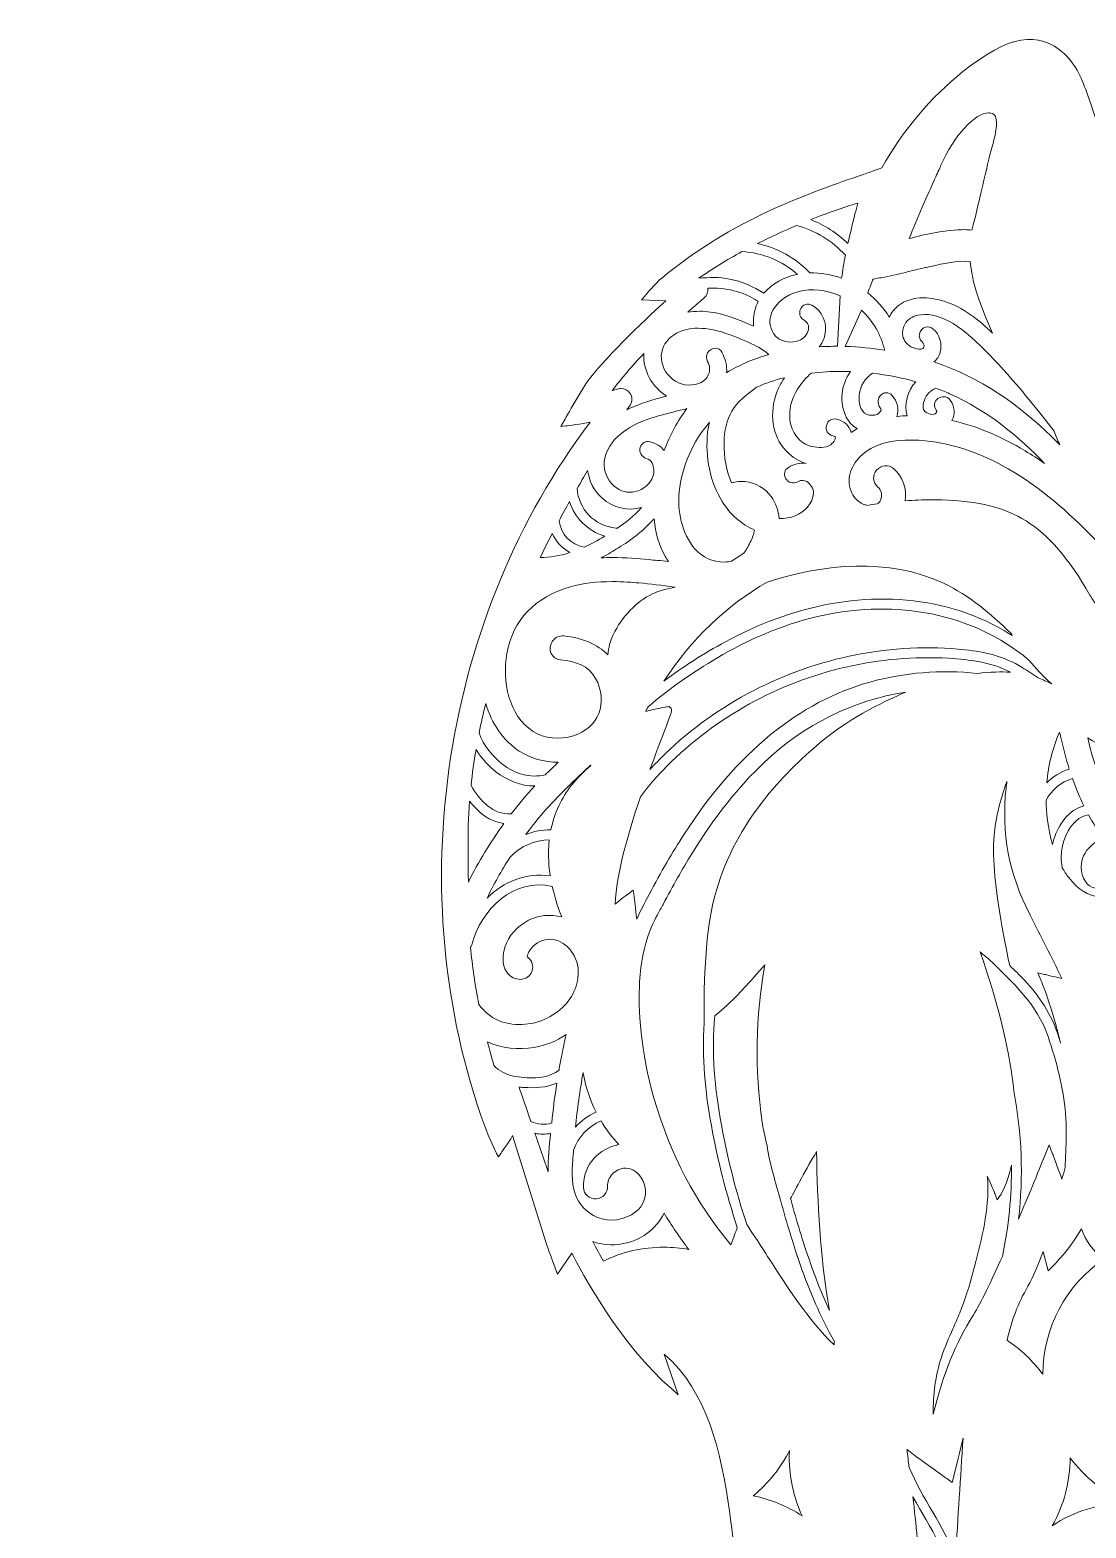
# Model space of a CAD drawing. Header units: millimetres. Extents: x -537 to 1422, y -594 to -84.
# Drawn here: x 689.4 to 878.5, y -352.4 to -84.1 of the extents above; entities that cross this region are included whole.
import ezdxf

# ---------------------------------------------------------------- set-up
doc = ezdxf.new("R2010")
doc.units = ezdxf.units.MM
doc.header["$MEASUREMENT"] = 0
doc.layers.add('Layer 5', color=7, linetype='Continuous')

msp = doc.modelspace()

# ---------------------------------------------------------------- linework, layer by layer
at = {"layer": 'Layer 5', "lineweight": 0}
for points, knots in [([(1011.73, -480.19), (1008.7, -466.27), (1000.81, -452.74), (988.28, -439.97), (982.52, -434.1), (974.53, -425.37), (971.7, -417.4), (969.82, -412.12), (970.99, -407.67), (972.35, -402.52), (972.78, -400.89), (973.23, -399.2), (973.59, -397.41), (977.17, -379.91), (980.7, -361.26), (981.19, -342.64), (981.78, -320.49), (977.86, -303.4), (969.22, -290.38), (962.61, -280.42), (954, -272.88), (947.72, -267.37), (937.36, -258.3), (929.38, -252.89), (916.07, -245.93), (913.91, -244.8), (911.76, -243.74), (909.67, -242.71), (904.05, -239.95), (898.74, -237.34), (894.03, -233.73), (885.88, -227.49), (880.52, -219.4), (878.85, -210.86), (887.44, -216.44), (900.02, -220.63), (910.57, -216.18), (912.85, -215.22), (916.56, -211.65), (917.95, -210.03), (923.01, -204.18), (918.53, -197.31), (914.59, -191.26), (913.23, -189.18), (911.95, -187.22), (911.05, -185.35), (910.52, -184.24), (909.89, -183.06), (909.23, -181.82), (907.85, -179.21), (906.41, -176.52), (905.73, -174.21), (905.33, -172.87), (905.34, -171.43), (905.76, -170.06), (906.13, -168.85), (906.51, -167.69), (906.87, -166.57), (908.87, -160.37), (910.45, -155.45), (908.58, -150.66), (915.93, -143.39), (921.09, -135.93), (923.9, -128.48), (926.14, -122.56), (928.33, -114.69), (926.08, -110.8), (925.35, -109.54), (924.2, -108.78), (922.67, -108.53), (919.44, -108.01), (912.34, -109.43), (909.58, -110.6), (905.81, -112.2), (902.09, -113.7), (898.48, -115.15), (894.42, -116.78), (890.22, -118.47), (885.96, -120.31), (884.07, -112.04), (881.68, -103.79), (878.85, -95.79), (877.85, -92.97), (876.77, -90.27), (874.66, -88.35), (869.96, -84.06), (864.69, -84.98), (856.48, -91.52), (850.79, -96.06), (845.76, -102.01), (841.93, -108.75), (840.72, -109.22), (839.18, -109.75), (837.4, -110.37), (829.06, -113.24), (815.11, -118.05), (802.56, -128.49), (801.4, -129.46), (799.58, -131.65), (799.5, -131.74), (799.5, -131.74), (798.95, -132.4), (798.95, -132.4), (798.95, -132.4), (803.27, -132.55), (803.27, -132.55), (800.77, -134.85), (792.81, -142.25), (789.38, -146.87), (787.99, -148.73), (785.02, -154.14), (784.89, -154.37), (784.89, -154.37), (784.49, -155.09), (784.49, -155.09), (784.49, -155.09), (785.31, -154.99), (785.31, -154.99), (785.9, -154.92), (788.18, -154.62), (789.71, -154.3), (776.78, -171.52), (768.16, -192.27), (764.75, -214.4), (761.27, -236.96), (763.38, -259.79), (770.85, -280.42), (771.58, -282.41), (772.92, -285.16), (772.98, -285.28), (772.98, -285.28), (773.29, -285.91), (773.29, -285.91), (773.29, -285.91), (773.7, -285.34), (773.7, -285.34), (773.76, -285.26), (774.97, -283.58), (775.84, -282.1), (775.84, -282.1), (781.94, -301.54), (781.94, -301.54), (782.44, -303.1), (783.54, -306.01), (783.59, -306.14), (783.59, -306.14), (783.88, -306.9), (783.88, -306.9), (783.88, -306.9), (786.44, -303.13), (786.44, -303.13), (788.01, -306.23), (795.13, -319.62), (804.33, -327.49), (804.33, -327.49), (805.51, -328.51), (805.51, -328.51), (805.51, -328.51), (803.01, -321.28), (803.01, -321.28), (810.75, -327.86), (813.25, -339.08), (814.66, -349.3), (816.98, -366.12), (817.98, -383.23), (817.63, -400.13), (817.62, -400.52), (817.62, -400.92), (817.61, -401.34), (817.52, -407.35), (817.38, -416.43), (811.1, -418.94), (810.1, -419.39), (808.97, -419.65), (807.88, -419.89), (806.2, -420.26), (804.47, -420.65), (803.09, -421.76), (801.69, -422.89), (800.91, -424.61), (800.89, -426.61), (800.86, -429.23), (802.13, -432.01), (804.13, -433.69), (807.65, -436.64), (812.57, -437.17), (816.52, -437.6), (816.52, -437.6), (866.62, -443.04), (866.62, -443.04), (872.29, -443.66), (880.42, -443.06), (884.65, -439.33), (885.97, -438.17), (886.83, -436.8), (887.23, -435.23), (887.62, -436), (888.2, -436.68), (888.95, -437.25), (891.91, -439.5), (897.16, -439.66), (901.09, -439.05), (901.09, -439.05), (950.57, -431.48), (950.57, -431.48), (951.73, -441), (952.88, -450.83), (951.13, -460.42), (951.01, -461.09), (950.87, -461.76), (950.72, -462.42), (950.59, -462.87), (950.47, -463.34), (950.37, -463.81), (947.91, -472.95), (942.56, -480.38), (935.65, -484.05), (931.48, -486.26), (926.29, -487.43), (919.78, -487.63), (896.05, -488.39), (874.17, -477.08), (853.03, -466.15), (834.84, -456.74), (816.03, -447.02), (795.78, -444.65), (772.47, -441.93), (748.1, -449.62), (730.59, -465.22), (730.59, -465.22), (730.02, -465.73), (730.02, -465.73), (730.02, -465.73), (736.72, -467.69), (736.72, -467.69), (734.67, -469.16), (728.74, -473.45), (726.99, -474.73), (724.86, -476.28), (714.99, -485.3), (714.57, -485.69), (714.57, -485.69), (713.85, -486.34), (713.85, -486.34), (713.85, -486.34), (720.56, -486.9), (720.56, -486.9), (710.12, -493.09), (701.38, -501.87), (695.25, -512.36), (695.25, -512.36), (694.72, -513.27), (694.72, -513.27), (694.72, -513.27), (705.3, -510.27), (705.3, -510.27), (704.84, -510.75), (704.38, -511.29), (703.97, -511.79), (703.65, -512.17), (703.37, -512.51), (703.15, -512.73), (701.85, -514.09), (700.57, -515.52), (699.37, -516.97), (696.95, -519.88), (694.74, -522.99), (692.77, -526.21), (692.31, -526.97), (690.03, -531.01), (689.93, -531.18), (689.93, -531.18), (689.42, -532.1), (689.42, -532.1), (689.42, -532.1), (690.43, -531.8), (690.43, -531.8), (692.06, -531.3), (695.36, -530.33), (696.11, -530.21), (699.22, -529.74), (702.44, -529.59), (705.66, -529.76), (718.77, -530.46), (731.06, -536.32), (739.39, -545.82), (739.39, -545.82), (739.39, -545.82), (739.39, -545.82), (739.39, -545.82), (726.38, -542.37), (726.38, -542.37), (726.38, -542.37), (727.24, -543.39), (727.24, -543.39), (734.58, -552.1), (743.96, -559.51), (754.36, -564.81), (764.27, -569.85), (775.17, -573.02), (785.98, -574.02), (785.98, -574.02), (772.99, -579.81), (772.99, -579.81), (772.99, -579.81), (773.91, -580.18), (773.91, -580.18), (790.47, -586.94), (808.78, -591.06), (829.88, -592.79), (837.5, -593.42), (845.46, -593.73), (854, -593.73), (864.28, -593.73), (875.42, -593.28), (887.86, -592.37), (901.77, -591.35), (922.5, -589.33), (941.74, -583.55), (961.07, -577.75), (976.11, -569.19), (987.75, -557.39), (995.46, -549.56), (1001.88, -540.25), (1006.29, -530.47), (1011, -520.03), (1013.4, -509.38), (1013.41, -498.83), (1013.41, -493.87), (1013.13, -486.61), (1011.73, -480.19)], [0, 0, 0, 0, 1, 1, 1, 2, 2, 2, 3, 3, 3, 4, 4, 4, 5, 5, 5, 6, 6, 6, 7, 7, 7, 8, 8, 8, 9, 9, 9, 10, 10, 10, 11, 11, 11, 12, 12, 12, 13, 13, 13, 14, 14, 14, 15, 15, 15, 16, 16, 16, 17, 17, 17, 18, 18, 18, 19, 19, 19, 20, 20, 20, 21, 21, 21, 22, 22, 22, 23, 23, 23, 24, 24, 24, 25, 25, 25, 26, 26, 26, 27, 27, 27, 28, 28, 28, 29, 29, 29, 30, 30, 30, 31, 31, 31, 32, 32, 32, 33, 33, 33, 34, 34, 34, 35, 35, 35, 36, 36, 36, 37, 37, 37, 38, 38, 38, 39, 39, 39, 40, 40, 40, 41, 41, 41, 42, 42, 42, 43, 43, 43, 44, 44, 44, 45, 45, 45, 46, 46, 46, 47, 47, 47, 48, 48, 48, 49, 49, 49, 50, 50, 50, 51, 51, 51, 52, 52, 52, 53, 53, 53, 54, 54, 54, 55, 55, 55, 56, 56, 56, 57, 57, 57, 58, 58, 58, 59, 59, 59, 60, 60, 60, 61, 61, 61, 62, 62, 62, 63, 63, 63, 64, 64, 64, 65, 65, 65, 66, 66, 66, 67, 67, 67, 68, 68, 68, 69, 69, 69, 70, 70, 70, 71, 71, 71, 72, 72, 72, 73, 73, 73, 74, 74, 74, 75, 75, 75, 76, 76, 76, 77, 77, 77, 78, 78, 78, 79, 79, 79, 80, 80, 80, 81, 81, 81, 82, 82, 82, 83, 83, 83, 84, 84, 84, 85, 85, 85, 86, 86, 86, 87, 87, 87, 88, 88, 88, 89, 89, 89, 90, 90, 90, 91, 91, 91, 92, 92, 92, 93, 93, 93, 94, 94, 94, 95, 95, 95, 96, 96, 96, 97, 97, 97, 98, 98, 98, 99, 99, 99, 100, 100, 100, 101, 101, 101, 102, 102, 102, 103, 103, 103, 104, 104, 104, 105, 105, 105, 106, 106, 106, 107, 107, 107, 108, 108, 108, 109, 109, 109, 110, 110, 110, 110]), ([(851.4, -110.84), (851.4, -110.84), (851.44, -110.75), (851.44, -110.75), (851.89, -109.75), (852.28, -108.89), (852.55, -108.26), (854.8, -103.09), (858.63, -98.89), (861.11, -98.89), (861.25, -98.89), (861.38, -98.91), (861.5, -98.94), (861.93, -99.04), (862.1, -99.19), (862.22, -99.39), (862.42, -99.75), (862.82, -100.9), (861.97, -103.98), (861.97, -103.98), (861.93, -104.15), (861.93, -104.15), (861.16, -107), (860.59, -109.42), (860.03, -111.86), (860.03, -111.86), (859.76, -113.03), (859.76, -113.03), (859.25, -115.23), (858.74, -117.41), (858.09, -119.9), (857.59, -119.85), (857.2, -119.83), (856.91, -119.83), (853.31, -119.89), (849.89, -120.63), (846.87, -121.41), (848.23, -117.88), (850.18, -113.54), (851.4, -110.84)], [0, 0, 0, 0, 1, 1, 1, 2, 2, 2, 3, 3, 3, 4, 4, 4, 5, 5, 5, 6, 6, 6, 7, 7, 7, 8, 8, 8, 9, 9, 9, 10, 10, 10, 11, 11, 11, 12, 12, 12, 13, 13, 13, 13]), ([(837.64, -115.06), (837.48, -115.69), (837.32, -116.34), (837.15, -117.01), (836.72, -118.76), (836.27, -120.54), (835.88, -122.32), (833.96, -120.46), (831.71, -119.01), (829.22, -118.04), (832.25, -116.83), (835.12, -115.83), (837.64, -115.06)], [0, 0, 0, 0, 1, 1, 1, 2, 2, 2, 3, 3, 3, 4, 4, 4, 4]), ([(826.69, -119.08), (830.07, -119.99), (833.09, -121.83), (835.43, -124.42), (835.16, -125.79), (834.93, -127.16), (834.76, -128.53), (832.9, -127.84), (830.98, -127.53), (829.08, -127.59), (826.53, -124.89), (823.25, -123.06), (819.69, -122.32), (822.02, -121.14), (824.38, -120.06), (826.69, -119.08)], [0, 0, 0, 0, 1, 1, 1, 2, 2, 2, 3, 3, 3, 4, 4, 4, 5, 5, 5, 5]), ([(816.91, -123.77), (820.57, -123.96), (824.1, -125.38), (826.83, -127.85), (826.8, -127.85), (826.77, -127.86), (826.74, -127.86), (824.54, -128.31), (822.31, -129.46), (820.81, -131.23), (818.96, -129.98), (816.91, -129.09), (814.7, -128.67), (812.86, -128.32), (811.01, -128.36), (809.17, -128.54), (811.58, -126.84), (814.21, -125.24), (816.91, -123.77)], [0, 0, 0, 0, 1, 1, 1, 2, 2, 2, 3, 3, 3, 4, 4, 4, 5, 5, 5, 6, 6, 6, 6]), ([(840.38, -128.67), (840.82, -128.6), (841.53, -128.49), (841.82, -128.43), (841.82, -128.43), (842.48, -128.31), (842.48, -128.31), (843.94, -128.04), (845.33, -127.69), (846.69, -127.35), (847.66, -127.11), (848.66, -126.85), (849.69, -126.63), (850, -126.57), (850.31, -126.5), (850.63, -126.43), (850.63, -126.43), (850.67, -126.42), (850.67, -126.42), (853.01, -125.9), (855.43, -125.37), (857.75, -125.51), (857.95, -126.86), (858.23, -128.51), (858.39, -129.15), (858.99, -131.61), (859.57, -133.05), (860.37, -135.03), (860.82, -136.13), (861.27, -137.24), (861.75, -138.36), (859.32, -135.94), (856.5, -133.73), (853.1, -132.66), (852.3, -132.41), (850.9, -132.05), (849.36, -132.05), (847.82, -132.05), (846.15, -132.41), (844.78, -133.56), (844.17, -134.08), (843.66, -134.74), (843.29, -135.48), (842.27, -133.85), (840.96, -132.38), (839.43, -131.17), (839.81, -130.14), (840.19, -129.16), (840.38, -128.67)], [0, 0, 0, 0, 1, 1, 1, 2, 2, 2, 3, 3, 3, 4, 4, 4, 5, 5, 5, 6, 6, 6, 7, 7, 7, 8, 8, 8, 9, 9, 9, 10, 10, 10, 11, 11, 11, 12, 12, 12, 13, 13, 13, 14, 14, 14, 15, 15, 15, 16, 16, 16, 16]), ([(809.52, -132.6), (809.52, -132.6), (810.16, -132.06), (810.16, -132.06), (810.67, -131.62), (810.9, -130.95), (810.79, -130.29), (813.97, -130.23), (816.99, -130.8), (819.81, -132.71), (819.28, -133.73), (818.97, -134.9), (818.95, -136.2), (818.95, -136.5), (818.96, -136.8), (819, -137.1), (816.46, -135.98), (813.94, -134.96), (811.26, -134.58), (810.62, -134.49), (809.98, -134.45), (809.34, -134.45), (808.61, -134.45), (807.89, -134.51), (807.19, -134.62), (807.9, -134), (808.66, -133.34), (809.52, -132.6)], [0, 0, 0, 0, 1, 1, 1, 2, 2, 2, 3, 3, 3, 4, 4, 4, 5, 5, 5, 6, 6, 6, 7, 7, 7, 8, 8, 8, 9, 9, 9, 9]), ([(834.04, -140.72), (832.93, -140.72), (831.82, -140.74), (830.73, -140.8), (831.25, -140.17), (831.61, -139.45), (831.78, -138.66), (832.23, -136.53), (831.29, -134.4), (829.44, -133.36), (829.2, -133.23), (828.95, -133.16), (828.71, -133.16), (828.47, -133.16), (828.23, -133.22), (828.01, -133.35), (827.54, -133.63), (827.24, -134.19), (827.25, -134.76), (827.25, -135.32), (827.54, -135.8), (828.03, -136.07), (828.59, -136.39), (828.86, -136.85), (828.84, -137.44), (828.81, -138.28), (828.19, -139.2), (827.4, -139.58), (825.87, -140.32), (823.57, -140.02), (822.57, -138.41), (821.84, -137.24), (821.72, -136.02), (822.21, -134.79), (822.91, -133.06), (824.85, -131.47), (826.93, -130.94), (829.41, -130.3), (832.01, -130.56), (834.49, -131.68), (834.49, -131.68), (834.04, -140.72), (834.04, -140.72)], [0, 0, 0, 0, 1, 1, 1, 2, 2, 2, 3, 3, 3, 4, 4, 4, 5, 5, 5, 6, 6, 6, 7, 7, 7, 8, 8, 8, 9, 9, 9, 10, 10, 10, 11, 11, 11, 12, 12, 12, 13, 13, 13, 14, 14, 14, 14]), ([(842.41, -141.32), (842.41, -141.35), (842.42, -141.38), (842.43, -141.41), (840.11, -141.04), (837.76, -140.83), (835.42, -140.75), (835.42, -140.75), (838.31, -134.24), (838.31, -134.24), (840.4, -136.19), (841.84, -138.68), (842.41, -141.32)], [0, 0, 0, 0, 1, 1, 1, 2, 2, 2, 3, 3, 3, 4, 4, 4, 4]), ([(872.81, -155.94), (872.81, -155.94), (872.83, -156), (872.83, -156), (873.14, -156.77), (873.45, -157.56), (873.83, -158.36), (866.51, -150.89), (859.4, -146.23), (851.27, -143.53), (851.81, -143.1), (852.21, -142.51), (852.41, -141.78), (852.81, -140.3), (852.32, -138.64), (851.18, -137.63), (850.77, -137.26), (850.25, -137.15), (849.76, -137.32), (849.22, -137.49), (848.81, -137.97), (848.69, -138.52), (848.58, -139.05), (848.76, -139.56), (849.18, -139.93), (849.51, -140.22), (849.57, -140.59), (849.49, -140.83), (849.42, -141.05), (849.22, -141.18), (848.93, -141.21), (847.98, -141.28), (846.95, -140.85), (846.3, -140.09), (845.71, -139.4), (845.52, -138.46), (845.77, -137.52), (846.05, -136.5), (846.82, -135.66), (847.77, -135.34), (851.01, -134.23), (855.01, -136.03), (859.68, -140.67), (863.94, -144.93), (868.24, -149.92), (872.81, -155.94)], [0, 0, 0, 0, 1, 1, 1, 2, 2, 2, 3, 3, 3, 4, 4, 4, 5, 5, 5, 6, 6, 6, 7, 7, 7, 8, 8, 8, 9, 9, 9, 10, 10, 10, 11, 11, 11, 12, 12, 12, 13, 13, 13, 14, 14, 14, 15, 15, 15, 15]), ([(802.47, -142.36), (802.55, -140.87), (803.36, -139.56), (804.75, -138.66), (807.2, -137.09), (810.49, -137.09), (814.82, -138.68), (816.57, -139.33), (818.18, -140.02), (819.59, -140.74), (820.38, -141.14), (821.06, -141.65), (821.72, -142.21), (818.95, -142.99), (816.42, -144.08), (814.15, -145.46), (814.27, -144.25), (813.99, -142.98), (813.33, -141.8), (813.08, -141.34), (812.64, -141.07), (812.15, -141.06), (811.61, -141.05), (811.07, -141.37), (810.77, -141.87), (810.48, -142.36), (810.47, -142.93), (810.75, -143.43), (811.17, -144.18), (811.24, -145), (810.95, -145.74), (810.66, -146.5), (810.01, -147.08), (809.18, -147.36), (807.45, -147.93), (805.8, -147.68), (804.53, -146.64), (803.13, -145.51), (802.38, -143.95), (802.47, -142.36)], [0, 0, 0, 0, 1, 1, 1, 2, 2, 2, 3, 3, 3, 4, 4, 4, 5, 5, 5, 6, 6, 6, 7, 7, 7, 8, 8, 8, 9, 9, 9, 10, 10, 10, 11, 11, 11, 12, 12, 12, 13, 13, 13, 13]), ([(799.36, -142.02), (799.14, -144.95), (800.8, -148.04), (803.4, -149.63), (803.23, -149.68), (803.06, -149.73), (802.88, -149.77), (802.88, -149.77), (802.24, -149.95), (802.24, -149.95), (800.34, -150.47), (798.25, -151.12), (796.29, -152.1), (796.29, -152.1), (796.87, -151.26), (796.87, -151.26), (797.31, -150.61), (797.3, -149.74), (796.85, -149.09), (796.49, -148.59), (795.91, -148.29), (795.29, -148.29), (795.13, -148.29), (794.97, -148.31), (794.82, -148.35), (794.82, -148.35), (793.73, -148.63), (793.73, -148.63), (793.71, -148.63), (793.7, -148.64), (793.69, -148.64), (795.32, -146.46), (797.2, -144.27), (799.36, -142.02)], [0, 0, 0, 0, 1, 1, 1, 2, 2, 2, 3, 3, 3, 4, 4, 4, 5, 5, 5, 6, 6, 6, 7, 7, 7, 8, 8, 8, 9, 9, 9, 10, 10, 10, 11, 11, 11, 11]), ([(824.47, -146.36), (824.49, -146.36), (824.52, -146.35), (824.54, -146.35), (824.14, -146.96), (823.78, -147.59), (823.48, -148.23), (821.78, -151.9), (822.12, -156.08), (824.35, -158.89), (825.41, -160.22), (826.78, -161.24), (828.39, -161.72), (827.33, -161.56), (826.23, -161.79), (825.23, -162.41), (824.51, -162.86), (824.32, -163.71), (824.77, -164.44), (825.17, -165.09), (826.06, -165.49), (826.91, -164.97), (827.55, -164.57), (828.14, -164.74), (828.51, -164.95), (829.22, -165.35), (829.73, -166.22), (829.72, -167.01), (829.68, -168.91), (828.01, -170.45), (826.46, -171.07), (825.55, -171.43), (824.58, -171.6), (823.56, -171.57), (823.41, -170.09), (822.93, -168.74), (822.16, -167.65), (821.11, -166.18), (819.31, -165.15), (817.45, -164.95), (816.62, -164.87), (815.81, -164.95), (815.06, -165.2), (814.14, -163.08), (813.67, -160.62), (813.7, -158.03), (813.73, -155.82), (814.2, -153.91), (815.09, -152.34), (816.08, -150.61), (817.7, -149.38), (819.54, -148.06), (819.56, -148.05), (819.57, -148.04), (819.58, -148.04), (821.15, -147.33), (822.79, -146.76), (824.47, -146.36)], [0, 0, 0, 0, 1, 1, 1, 2, 2, 2, 3, 3, 3, 4, 4, 4, 5, 5, 5, 6, 6, 6, 7, 7, 7, 8, 8, 8, 9, 9, 9, 10, 10, 10, 11, 11, 11, 12, 12, 12, 13, 13, 13, 14, 14, 14, 15, 15, 15, 16, 16, 16, 17, 17, 17, 18, 18, 18, 19, 19, 19, 19]), ([(835.6, -153.43), (836.02, -154.28), (836.71, -154.98), (837.57, -155.46), (837.19, -155.68), (836.83, -155.92), (836.49, -156.17), (836.16, -154.97), (835.21, -154.09), (833.82, -153.77), (832.99, -153.58), (832.25, -154.05), (832.05, -154.89), (831.88, -155.63), (832.22, -156.54), (833.19, -156.76), (833.49, -156.83), (833.64, -156.93), (833.65, -157.06), (833.68, -157.51), (832.92, -158.41), (832.35, -158.61), (831.42, -158.93), (830.12, -158.9), (828.96, -158.54), (827.14, -157.96), (825.79, -156.16), (825.51, -153.96), (825.29, -152.12), (825.76, -150.15), (826.86, -148.4), (827.58, -147.25), (828.46, -146.23), (829.35, -145.52), (831.09, -145.32), (832.86, -145.22), (834.62, -145.22), (835.19, -145.22), (835.77, -145.23), (836.35, -145.25), (834.6, -147.69), (834.29, -150.78), (835.6, -153.43)], [0, 0, 0, 0, 1, 1, 1, 2, 2, 2, 3, 3, 3, 4, 4, 4, 5, 5, 5, 6, 6, 6, 7, 7, 7, 8, 8, 8, 9, 9, 9, 10, 10, 10, 11, 11, 11, 12, 12, 12, 13, 13, 13, 14, 14, 14, 14]), ([(846.5, -153.17), (845.92, -153.18), (845.34, -153.22), (844.78, -153.27), (844.73, -153.27), (844.68, -153.28), (844.63, -153.28), (845.06, -151.99), (844.77, -150.57), (843.79, -149.51), (843.5, -149.2), (843.14, -149.04), (842.77, -149.04), (842.43, -149.04), (842.1, -149.18), (841.81, -149.44), (841.22, -149.99), (841.01, -150.99), (841.69, -151.73), (841.81, -151.85), (841.84, -151.98), (841.81, -152.14), (841.74, -152.44), (841.44, -152.79), (841.11, -152.92), (840.62, -153.13), (839.87, -153.12), (839.29, -152.91), (838.05, -152.44), (837.77, -150.73), (837.92, -149.4), (838.09, -147.78), (838.93, -146.42), (840.29, -145.55), (842.92, -145.85), (845.52, -146.36), (848.03, -147.07), (846.64, -148.62), (845.78, -151.17), (846.5, -153.17)], [0, 0, 0, 0, 1, 1, 1, 2, 2, 2, 3, 3, 3, 4, 4, 4, 5, 5, 5, 6, 6, 6, 7, 7, 7, 8, 8, 8, 9, 9, 9, 10, 10, 10, 11, 11, 11, 12, 12, 12, 13, 13, 13, 13]), ([(854.19, -150.35), (853.58, -149.56), (852.6, -149.62), (851.99, -150.09), (851.32, -150.61), (851.2, -151.47), (851.71, -152.14), (851.83, -152.29), (851.81, -152.4), (851.79, -152.47), (851.73, -152.64), (851.55, -152.81), (851.32, -152.89), (851, -152.99), (850.45, -152.87), (849.88, -152.56), (849.28, -152.24), (849.17, -151.5), (849.57, -150.38), (849.93, -149.37), (850.66, -148.62), (851.64, -148.24), (852.49, -148.55), (853.3, -148.88), (854.05, -149.21), (860.97, -152.25), (866.59, -157.01), (871.11, -161.71), (869.95, -160.91), (868.8, -160.16), (867.63, -159.46), (863.25, -156.82), (858.84, -154.99), (854.51, -154), (855.12, -152.85), (855.03, -151.44), (854.19, -150.35)], [0, 0, 0, 0, 1, 1, 1, 2, 2, 2, 3, 3, 3, 4, 4, 4, 5, 5, 5, 6, 6, 6, 7, 7, 7, 8, 8, 8, 9, 9, 9, 10, 10, 10, 11, 11, 11, 12, 12, 12, 12]), ([(792.25, -161.47), (792.63, -157.13), (797.28, -154.87), (799.26, -154.1), (801.03, -153.41), (802.87, -152.92), (804.75, -152.44), (805.46, -152.26), (806.21, -152.08), (807.05, -151.88), (805.35, -154.12), (803.99, -156.64), (802.99, -159.4), (802.37, -158.64), (801.52, -158.1), (800.47, -157.82), (799.67, -157.6), (798.93, -158.03), (798.7, -158.84), (798.5, -159.6), (798.85, -160.54), (799.79, -160.8), (800.24, -160.92), (800.6, -161.21), (800.83, -161.67), (801.18, -162.34), (801.23, -163.3), (800.96, -164.07), (800.5, -165.35), (799.26, -166.4), (797.8, -166.75), (796.48, -167.07), (795.15, -166.72), (794.05, -165.77), (792.8, -164.69), (792.11, -163.04), (792.25, -161.47)], [0, 0, 0, 0, 1, 1, 1, 2, 2, 2, 3, 3, 3, 4, 4, 4, 5, 5, 5, 6, 6, 6, 7, 7, 7, 8, 8, 8, 9, 9, 9, 10, 10, 10, 11, 11, 11, 12, 12, 12, 12]), ([(813.38, -168.55), (814.8, -170.84), (816.84, -172.63), (819.18, -173.64), (819.04, -174.32), (818.78, -175.04), (818.4, -175.82), (817.99, -176.67), (817.62, -177.29), (817.23, -177.78), (816.52, -178.23), (815.78, -178.72), (815.03, -179.23), (814.68, -179.31), (814.28, -179.35), (813.76, -179.36), (811.66, -179.35), (809.89, -178.57), (808.5, -177.02), (806.08, -174.33), (805.34, -169.96), (805.67, -166.82), (806.16, -162.19), (808.06, -157.85), (811.1, -154.33), (810.95, -154.91), (810.84, -155.52), (810.77, -156.15), (810.28, -160.55), (811.23, -165.07), (813.38, -168.55)], [0, 0, 0, 0, 1, 1, 1, 2, 2, 2, 3, 3, 3, 4, 4, 4, 5, 5, 5, 6, 6, 6, 7, 7, 7, 8, 8, 8, 9, 9, 9, 10, 10, 10, 10]), ([(885.32, -180.9), (886.27, -181.96), (887.21, -183.02), (888.15, -184.09), (888.15, -184.09), (888.19, -184.13), (888.19, -184.13), (891.78, -188.2), (895.48, -192.39), (899.48, -196.27), (899.28, -196.29), (899.09, -196.31), (898.89, -196.34), (896.16, -196.68), (894.17, -197.36), (892.8, -198.42), (891.49, -199.44), (888.97, -198.6), (888.43, -198.1), (886.33, -196.13), (879.62, -185.96), (879.23, -185.28), (875.37, -178.63), (871.84, -174.54), (867.78, -172), (863.87, -169.57), (859.36, -168.44), (852.7, -168.25), (852.07, -168.23), (851.44, -168.22), (850.81, -168.22), (849.26, -168.22), (847.7, -168.28), (846.15, -168.39), (846.47, -166.25), (845.68, -164.02), (844.05, -162.64), (843.14, -161.86), (841.81, -161.98), (841.02, -162.9), (840.64, -163.35), (840.45, -163.9), (840.49, -164.46), (840.53, -165.03), (840.8, -165.55), (841.24, -165.93), (841.9, -166.49), (842.11, -167.45), (841.76, -168.25), (841.63, -168.55), (841.42, -168.78), (841.14, -168.95), (840.58, -169.03), (840.02, -169.12), (839.46, -169.22), (839.2, -169.19), (838.94, -169.12), (838.72, -169.03), (837.38, -168.47), (836.75, -167.46), (836.44, -166.7), (835.94, -165.44), (835.98, -163.99), (836.55, -162.71), (839.59, -155.84), (850.11, -157.52), (853.26, -158.2), (866.11, -160.97), (876.27, -170.74), (885.32, -180.9)], [0, 0, 0, 0, 1, 1, 1, 2, 2, 2, 3, 3, 3, 4, 4, 4, 5, 5, 5, 6, 6, 6, 7, 7, 7, 8, 8, 8, 9, 9, 9, 10, 10, 10, 11, 11, 11, 12, 12, 12, 13, 13, 13, 14, 14, 14, 15, 15, 15, 16, 16, 16, 17, 17, 17, 18, 18, 18, 19, 19, 19, 20, 20, 20, 21, 21, 21, 22, 22, 22, 23, 23, 23, 23]), ([(789.28, -162.99), (789.53, -164.87), (790.4, -166.58), (791.83, -167.89), (793.81, -169.71), (796.48, -170.29), (798.92, -169.59), (797.67, -171.05), (796.11, -172.28), (794.53, -173.35), (794.48, -173.33), (794.42, -173.31), (794.35, -173.31), (790.46, -172.86), (787.64, -169.88), (787.39, -166.19), (788.01, -165.13), (788.64, -164.06), (789.28, -162.99)], [0, 0, 0, 0, 1, 1, 1, 2, 2, 2, 3, 3, 3, 4, 4, 4, 5, 5, 5, 6, 6, 6, 6]), ([(786.04, -168.54), (786.98, -171.46), (789.28, -173.83), (792.36, -174.73), (791.07, -175.5), (789.84, -176.15), (788.66, -176.69), (786.26, -176.29), (784.43, -174.36), (784.16, -171.96), (784.78, -170.82), (785.4, -169.68), (786.04, -168.54)], [0, 0, 0, 0, 1, 1, 1, 2, 2, 2, 3, 3, 3, 4, 4, 4, 4]), ([(803.73, -179.24), (803.07, -179.18), (802.42, -179.12), (801.81, -179.08), (801.25, -179.03), (800.7, -178.99), (800.18, -178.93), (798.22, -178.73), (796.06, -178.56), (793.8, -178.56), (793.1, -178.56), (792.39, -178.57), (791.68, -178.61), (792.58, -178.15), (793.5, -177.62), (794.45, -177.03), (796.41, -175.83), (799.09, -174.02), (801.19, -171.6), (801.41, -174.18), (802.09, -176.47), (803.21, -178.42), (803.21, -178.42), (803.21, -178.42), (803.21, -178.42), (803.37, -178.7), (803.55, -178.97), (803.73, -179.24)], [0, 0, 0, 0, 1, 1, 1, 2, 2, 2, 3, 3, 3, 4, 4, 4, 5, 5, 5, 6, 6, 6, 7, 7, 7, 8, 8, 8, 9, 9, 9, 9]), ([(782.95, -174.25), (783.59, -175.71), (784.71, -176.92), (786.1, -177.68), (784.24, -178.28), (782.49, -178.56), (780.79, -178.54), (781.48, -177.12), (782.2, -175.69), (782.95, -174.25)], [0, 0, 0, 0, 1, 1, 1, 2, 2, 2, 3, 3, 3, 3]), ([(821.42, -182.95), (831.65, -179.69), (843.03, -178.53), (853.03, -183.17), (857.61, -185.3), (861.46, -188.7), (865.11, -192.15), (865.18, -192.29), (865.25, -192.42), (865.32, -192.55), (861.44, -190.06), (857.17, -188.25), (852.63, -187.19), (839.37, -184.08), (825.64, -187.29), (813.86, -193.7), (810.12, -195.74), (806.39, -198.09), (802.9, -200.73), (807.93, -193.12), (814.08, -187.21), (821.42, -182.95)], [0, 0, 0, 0, 1, 1, 1, 2, 2, 2, 3, 3, 3, 4, 4, 4, 5, 5, 5, 6, 6, 6, 7, 7, 7, 7]), ([(774.8, -195.76), (775.81, -189.85), (779.86, -185.6), (786.22, -183.8), (788.43, -183.17), (790.89, -182.87), (793.73, -182.87), (795.58, -182.87), (797.3, -183), (798.43, -183.1), (800.47, -183.28), (802.61, -183.53), (804.78, -183.84), (804.83, -183.85), (804.88, -183.86), (804.93, -183.87), (803.53, -184.11), (802.15, -184.48), (800.87, -185.07), (798.09, -186.37), (795.4, -189.17), (793.84, -192.39), (793.32, -193.47), (793.01, -194.66), (792.89, -195.99), (791.05, -194.08), (788.45, -192.97), (785.01, -192.61), (784.21, -192.53), (783.48, -192.85), (783.01, -193.5), (782.54, -194.15), (782.43, -195.02), (782.74, -195.72), (783.04, -196.37), (783.66, -196.81), (784.4, -196.89), (787.28, -197.19), (789.34, -197.85), (790.7, -200.21), (791.82, -202.18), (792.04, -204.6), (791.26, -206.52), (790.51, -208.38), (788.9, -209.79), (786.74, -210.48), (784.29, -211.27), (781.52, -210.97), (779.52, -209.7), (775.1, -206.89), (773.97, -200.68), (774.8, -195.76)], [0, 0, 0, 0, 1, 1, 1, 2, 2, 2, 3, 3, 3, 4, 4, 4, 5, 5, 5, 6, 6, 6, 7, 7, 7, 8, 8, 8, 9, 9, 9, 10, 10, 10, 11, 11, 11, 12, 12, 12, 13, 13, 13, 14, 14, 14, 15, 15, 15, 16, 16, 16, 17, 17, 17, 17]), ([(812.44, -196.56), (818.05, -193.25), (824.08, -190.63), (830.43, -189.12), (843.03, -186.13), (856.96, -187.98), (867.3, -196.13), (867.64, -196.4), (867.97, -196.67), (868.3, -196.95), (869.48, -198.4), (870.84, -199.82), (872.39, -201.21), (871.56, -200.78), (870.76, -200.42), (869.96, -200.12), (869, -199.48), (868.04, -198.84), (867.07, -198.24), (863.95, -196.3), (860.46, -195.46), (856.84, -195.08), (850.34, -194.38), (843.75, -194.72), (837.33, -195.98), (824.53, -198.51), (812.48, -204.68), (803.11, -213.78), (802.21, -214.66), (801.31, -215.58), (800.44, -216.52), (801.34, -214.05), (802.19, -211.84), (802.86, -210.07), (804.47, -205.87), (804.47, -205.87), (804.12, -205.49), (804.12, -205.49), (803.89, -205.24), (803.89, -205.24), (803.89, -205.24), (803.55, -205.3), (803.55, -205.3), (803.44, -205.32), (801.53, -205.65), (799.67, -206.11), (799.82, -205.83), (799.98, -205.56), (800.13, -205.29), (803.92, -201.98), (808.18, -199.09), (812.44, -196.56)], [0, 0, 0, 0, 1, 1, 1, 2, 2, 2, 3, 3, 3, 4, 4, 4, 5, 5, 5, 6, 6, 6, 7, 7, 7, 8, 8, 8, 9, 9, 9, 10, 10, 10, 11, 11, 11, 12, 12, 12, 13, 13, 13, 14, 14, 14, 15, 15, 15, 16, 16, 16, 17, 17, 17, 17]), ([(803.47, -215.94), (807.83, -211.51), (812.86, -207.77), (818.29, -204.77), (829.08, -198.82), (841.57, -195.88), (853.88, -196.61), (857.66, -196.84), (861.59, -197.3), (864.99, -199.1), (863.33, -198.99), (861.43, -199.07), (859.1, -199.31), (852.5, -198.63), (846.02, -199.15), (839.84, -200.86), (827.19, -204.36), (815.99, -213.53), (806.54, -228.13), (804.46, -231.35), (802.41, -234.87), (800.29, -238.89), (799.51, -240.38), (798.75, -241.84), (798.07, -243.35), (797.88, -241.59), (797.62, -239.58), (797.58, -239.22), (797.58, -239.22), (797.44, -238.13), (797.44, -238.13), (797.44, -238.13), (796.57, -238.79), (796.57, -238.79), (796.36, -238.94), (795.14, -239.87), (794.18, -240.62), (794.45, -235.25), (796.52, -227.95), (798.72, -221.42), (800.16, -219.45), (801.82, -217.62), (803.47, -215.94)], [0, 0, 0, 0, 1, 1, 1, 2, 2, 2, 3, 3, 3, 4, 4, 4, 5, 5, 5, 6, 6, 6, 7, 7, 7, 8, 8, 8, 9, 9, 9, 10, 10, 10, 11, 11, 11, 12, 12, 12, 13, 13, 13, 14, 14, 14, 14]), ([(814.93, -301.65), (808.66, -294.24), (804.03, -285.41), (801.15, -275.39), (798.81, -267.22), (798.29, -259.28), (798.59, -254.58), (799.05, -247.34), (800.99, -243.9), (802.28, -241.62), (802.47, -241.29), (802.65, -240.98), (802.8, -240.69), (804.55, -237.34), (806.23, -234.37), (807.94, -231.61), (812.06, -224.95), (816.29, -219.61), (820.9, -215.25), (828.08, -208.46), (836.76, -204.16), (846.23, -202.67), (841.83, -204.53), (835.51, -207.69), (830.29, -212.25), (823.58, -218.13), (815.43, -226.52), (811.99, -239.34), (809.91, -247.08), (810.13, -260.3), (810.14, -260.86), (810.14, -260.86), (810.16, -261.92), (810.16, -261.92), (809.72, -268.06), (810.33, -274.25), (811.44, -280.31), (812.56, -286.49), (814.12, -292.59), (816.07, -298.56), (815.81, -299.28), (815.41, -300.39), (814.93, -301.65)], [0, 0, 0, 0, 1, 1, 1, 2, 2, 2, 3, 3, 3, 4, 4, 4, 5, 5, 5, 6, 6, 6, 7, 7, 7, 8, 8, 8, 9, 9, 9, 10, 10, 10, 11, 11, 11, 12, 12, 12, 13, 13, 13, 14, 14, 14, 14]), ([(771.04, -204.7), (772.11, -208.37), (774.18, -211.34), (777.02, -213.22), (779.02, -214.53), (781.5, -215.23), (784.03, -215.22), (783.23, -215.98), (782.45, -216.73), (781.7, -217.49), (779.03, -218.09), (776.26, -217.34), (774.09, -215.64), (772.56, -214.43), (770.48, -212.17), (769.85, -209.97), (770.2, -208.22), (770.6, -206.46), (771.04, -204.7)], [0, 0, 0, 0, 1, 1, 1, 2, 2, 2, 3, 3, 3, 4, 4, 4, 5, 5, 5, 6, 6, 6, 6]), ([(871.49, -218.92), (871.76, -215.81), (872.52, -212.76), (873.76, -209.85), (873.87, -210.09), (873.96, -210.39), (874.04, -210.77), (874.45, -212.76), (874.95, -214.65), (875.52, -216.46), (873.95, -216.96), (872.58, -217.81), (871.49, -218.92)], [0, 0, 0, 0, 1, 1, 1, 2, 2, 2, 3, 3, 3, 4, 4, 4, 4]), ([(769.3, -212.94), (770.28, -214.55), (771.65, -215.99), (772.92, -216.99), (774.92, -218.56), (777.34, -219.46), (779.81, -219.48), (778.31, -221.11), (776.92, -222.76), (775.61, -224.45), (772.25, -224.7), (770, -222.06), (768.4, -219.42), (768.62, -217.27), (768.92, -215.11), (769.3, -212.94)], [0, 0, 0, 0, 1, 1, 1, 2, 2, 2, 3, 3, 3, 4, 4, 4, 5, 5, 5, 5]), ([(778.19, -228.19), (779.06, -227.03), (779.96, -225.88), (780.91, -224.76), (783.46, -221.72), (786.22, -219.09), (789.57, -215.97), (789.65, -215.9), (789.73, -215.83), (789.8, -215.76), (789.82, -215.77), (789.84, -215.79), (789.86, -215.8), (788.49, -216.97), (787.37, -218.12), (786.44, -219.28), (784.59, -221.6), (783.32, -224.35), (782.7, -227.34), (781.15, -227.32), (779.61, -227.61), (778.19, -228.19)], [0, 0, 0, 0, 1, 1, 1, 2, 2, 2, 3, 3, 3, 4, 4, 4, 5, 5, 5, 6, 6, 6, 7, 7, 7, 7]), ([(870.38, -254.1), (870.42, -254.2), (872.42, -258.99), (873.97, -265.52), (873.84, -265.11), (873.71, -264.69), (873.58, -264.28), (872.35, -260.37), (870.22, -257.16), (867.42, -254.19), (866.6, -253.32), (865.74, -252.48), (864.88, -251.65), (864.51, -250.06), (860.98, -234.66), (862.23, -226.7), (862.66, -223.95), (863.37, -221.27), (864.36, -218.69), (864.3, -219.09), (864.25, -219.48), (864.21, -219.88), (863.33, -227.99), (864.71, -235.22), (868.53, -242.64), (870.46, -246.41), (872.36, -250.12), (874.18, -253.98), (872.96, -253.67), (871.37, -253.3), (871.11, -253.23), (871.11, -253.23), (869.89, -252.95), (869.89, -252.95), (869.89, -252.95), (870.38, -254.1), (870.38, -254.1)], [0, 0, 0, 0, 1, 1, 1, 2, 2, 2, 3, 3, 3, 4, 4, 4, 5, 5, 5, 6, 6, 6, 7, 7, 7, 8, 8, 8, 9, 9, 9, 10, 10, 10, 11, 11, 11, 12, 12, 12, 12]), ([(872.54, -229.98), (871.66, -227.01), (871.42, -224.08), (871.38, -222.03), (872.34, -220.2), (874, -218.77), (876.09, -218.14), (876.69, -219.85), (877.37, -221.48), (878.13, -223.04), (875.47, -223.71), (873.57, -226.38), (872.78, -228.99), (872.68, -229.31), (872.6, -229.64), (872.54, -229.98)], [0, 0, 0, 0, 1, 1, 1, 2, 2, 2, 3, 3, 3, 4, 4, 4, 5, 5, 5, 5]), ([(767.91, -235.7), (767.9, -234.12), (767.89, -232.48), (767.87, -230.73), (767.82, -227.93), (767.92, -225.08), (768.14, -222.22), (769.72, -224.25), (771.75, -225.91), (774.29, -226.21), (771.88, -229.54), (769.74, -233.05), (767.92, -236.68), (767.92, -236.36), (767.91, -236.03), (767.91, -235.7)], [0, 0, 0, 0, 1, 1, 1, 2, 2, 2, 3, 3, 3, 4, 4, 4, 5, 5, 5, 5]), ([(878.97, -224.66), (879.77, -226.12), (880.63, -227.51), (881.58, -228.85), (880.03, -229.45), (878.75, -230.59), (878.07, -232.01), (877.29, -233.63), (877.62, -235.89), (878.81, -237.04), (879.73, -237.94), (881.05, -238.09), (882.33, -237.43), (882.83, -237.17), (883.19, -236.75), (883.35, -236.25), (883.51, -235.75), (883.46, -235.2), (883.2, -234.7), (882.96, -234.23), (882.57, -233.86), (882.11, -233.65), (882.26, -233.42), (882.5, -233.21), (882.81, -233.04), (883.48, -232.67), (884.25, -232.6), (884.84, -232.86), (885.24, -233.29), (885.62, -233.69), (886, -234.07), (886.42, -234.94), (886.45, -236.03), (886.1, -236.88), (885.27, -238.83), (882.87, -239.64), (881.02, -239.42), (878.98, -239.17), (876.94, -237.88), (875.42, -235.88), (874.99, -235.32), (874.61, -234.72), (874.26, -234.11), (874.01, -232.78), (874.05, -231.38), (874.31, -230.18), (874.79, -227.96), (876.47, -224.93), (878.97, -224.66)], [0, 0, 0, 0, 1, 1, 1, 2, 2, 2, 3, 3, 3, 4, 4, 4, 5, 5, 5, 6, 6, 6, 7, 7, 7, 8, 8, 8, 9, 9, 9, 10, 10, 10, 11, 11, 11, 12, 12, 12, 13, 13, 13, 14, 14, 14, 15, 15, 15, 16, 16, 16, 16]), ([(782.58, -235.6), (778.24, -234.94), (774.23, -236.62), (771.28, -239.57), (772.45, -237.1), (773.83, -234.64), (775.38, -232.23), (777.24, -230.26), (779.77, -229.17), (782.41, -229.14), (782.37, -229.53), (782.33, -229.92), (782.31, -230.32), (782.21, -232.02), (782.3, -233.78), (782.58, -235.6)], [0, 0, 0, 0, 1, 1, 1, 2, 2, 2, 3, 3, 3, 4, 4, 4, 5, 5, 5, 5]), ([(783.07, -260.49), (780.36, -262.19), (777, -262.67), (774.09, -261.76), (772.38, -261.22), (770.89, -260.13), (769.8, -258.6), (769.08, -255.03), (768.61, -251.74), (768.32, -248.34), (768.42, -248.24), (768.49, -248.11), (768.53, -247.95), (770.12, -241.51), (776.1, -235.91), (782.94, -237.46), (783.32, -239.19), (783.87, -240.96), (784.58, -242.78), (784.6, -242.83), (784.62, -242.88), (784.64, -242.93), (782.65, -242.41), (780.55, -242.62), (778.7, -243.54), (776.64, -244.58), (775.09, -246.34), (774.44, -248.37), (774.04, -249.63), (773.91, -251.43), (774.73, -252.72), (775.23, -253.5), (776, -253.98), (776.96, -254.1), (777.75, -254.2), (778.5, -253.89), (778.97, -253.27), (779.46, -252.63), (779.58, -251.76), (779.28, -251.05), (779.11, -250.65), (778.81, -250.32), (778.44, -250.1), (778.52, -249.8), (778.64, -249.42), (778.76, -249.2), (779.01, -248.72), (779.39, -248.27), (779.86, -247.9), (780.97, -247.02), (782.38, -246.72), (783.63, -247.09), (785.94, -247.77), (788.04, -250.51), (787.54, -253.89), (787.15, -256.58), (785.56, -258.92), (783.07, -260.49)], [0, 0, 0, 0, 1, 1, 1, 2, 2, 2, 3, 3, 3, 4, 4, 4, 5, 5, 5, 6, 6, 6, 7, 7, 7, 8, 8, 8, 9, 9, 9, 10, 10, 10, 11, 11, 11, 12, 12, 12, 13, 13, 13, 14, 14, 14, 15, 15, 15, 16, 16, 16, 17, 17, 17, 18, 18, 18, 19, 19, 19, 19]), ([(865.58, -274.08), (864.95, -267.76), (863.24, -259.58), (859.54, -249.2), (860.06, -249.66), (860.61, -250.1), (861.14, -250.49), (865.32, -254.66), (869.81, -258.53), (871.73, -264.37), (873.2, -268.81), (874.51, -273.49), (874.85, -278.17), (875.02, -280.51), (874.98, -282.87), (874.88, -285.21), (874.84, -286.16), (874.8, -287.12), (874.75, -288.07), (874.58, -288.69), (874.39, -289.3), (874.18, -289.9), (873.53, -287.99), (872.55, -285.41), (872.49, -285.26), (872.49, -285.26), (871.91, -283.73), (871.91, -283.73), (871.91, -283.73), (871.31, -285.25), (871.31, -285.25), (871.27, -285.36), (869.1, -290.81), (866.44, -297.07), (867.33, -289.44), (867.04, -281.67), (865.58, -274.08)], [0, 0, 0, 0, 1, 1, 1, 2, 2, 2, 3, 3, 3, 4, 4, 4, 5, 5, 5, 6, 6, 6, 7, 7, 7, 8, 8, 8, 9, 9, 9, 10, 10, 10, 11, 11, 11, 12, 12, 12, 12]), ([(813.22, -280.2), (812.05, -273.75), (811.42, -267.16), (812.06, -260.65), (812.91, -259.95), (814.29, -258.77), (815.91, -257.15), (816.81, -256.25), (817.82, -255.11), (818.89, -253.91), (819.59, -253.12), (820.3, -252.31), (821.03, -251.53), (819.33, -260.84), (819.16, -270.09), (820.53, -279.73), (820.67, -280.71), (821, -282.22), (821.41, -283.89), (821.89, -287.26), (822.97, -290.57), (823.87, -293.84), (824.93, -297.66), (826.04, -301.46), (827.34, -305.2), (829, -309.95), (830.97, -314.61), (833.46, -318.97), (833.45, -319.18), (833.44, -319.39), (833.42, -319.6), (828.75, -315.06), (825.07, -309.31), (821.51, -303.73), (820.83, -302.66), (818.56, -299.21), (817.76, -298), (815.86, -292.18), (814.32, -286.23), (813.22, -280.2)], [0, 0, 0, 0, 1, 1, 1, 2, 2, 2, 3, 3, 3, 4, 4, 4, 5, 5, 5, 6, 6, 6, 7, 7, 7, 8, 8, 8, 9, 9, 9, 10, 10, 10, 11, 11, 11, 12, 12, 12, 13, 13, 13, 13]), ([(784.6, -267.93), (784.44, -268.73), (784.3, -269.55), (784.15, -270.36), (782.51, -271.64), (780.48, -271.82), (778.46, -271.73), (777.76, -271.7), (777.04, -271.64), (776.34, -271.51), (776.34, -271.51), (775.99, -271.44), (775.99, -271.44), (774.66, -271.14), (773.42, -270.58), (772.5, -269.54), (772.08, -268.08), (771.7, -266.68), (771.35, -265.33), (773.88, -266.46), (776.81, -266.81), (779.73, -266.31), (781.7, -265.98), (783.67, -265.17), (785.44, -264), (785.13, -265.33), (784.85, -266.64), (784.6, -267.93)], [0, 0, 0, 0, 1, 1, 1, 2, 2, 2, 3, 3, 3, 4, 4, 4, 5, 5, 5, 6, 6, 6, 7, 7, 7, 8, 8, 8, 9, 9, 9, 9]), ([(788.47, -270.79), (788.48, -270.91), (788.51, -271.03), (788.53, -271.15), (788.94, -273.48), (789.71, -275.74), (790.8, -277.89), (789.35, -278.54), (788.1, -279.47), (787.1, -280.62), (787.43, -277.34), (787.88, -274.05), (788.47, -270.79)], [0, 0, 0, 0, 1, 1, 1, 2, 2, 2, 3, 3, 3, 4, 4, 4, 4]), ([(782.84, -279.84), (781.6, -280.24), (780.29, -280.11), (779.11, -279.55), (778.18, -276.85), (777.41, -274.61), (776.99, -273.4), (777.25, -273.43), (777.52, -273.46), (777.79, -273.47), (779.82, -273.62), (781.93, -273.54), (783.76, -272.69), (783.39, -275.07), (783.08, -277.46), (782.84, -279.84)], [0, 0, 0, 0, 1, 1, 1, 2, 2, 2, 3, 3, 3, 4, 4, 4, 5, 5, 5, 5]), ([(782.21, -288.58), (781.42, -286.28), (780.6, -283.9), (779.84, -281.69), (780.77, -281.89), (781.72, -281.89), (782.65, -281.69), (782.41, -283.97), (782.18, -286.29), (782.21, -288.58)], [0, 0, 0, 0, 1, 1, 1, 2, 2, 2, 3, 3, 3, 3]), ([(787.02, -292.53), (786.31, -290.39), (786.51, -287.85), (786.71, -285.39), (786.71, -285.39), (786.71, -285.36), (786.71, -285.36), (786.73, -285.14), (786.74, -284.93), (786.76, -284.71), (787.56, -282.39), (789.29, -280.48), (791.68, -279.46), (792.58, -280.95), (793.65, -282.38), (794.87, -283.72), (794.64, -283.76), (794.41, -283.81), (794.19, -283.87), (790.71, -284.81), (788.34, -287.99), (788.54, -291.42), (788.57, -291.99), (788.82, -292.52), (789.24, -292.89), (789.66, -293.26), (790.22, -293.45), (790.81, -293.42), (791.4, -293.38), (791.93, -293.13), (792.31, -292.72), (792.7, -292.3), (792.89, -291.74), (792.85, -291.16), (792.81, -290.41), (793.1, -289.65), (793.67, -289.03), (794.31, -288.35), (795.17, -287.94), (796.04, -287.93), (796.04, -287.93), (796.09, -287.93), (796.09, -287.93), (797.88, -287.93), (799.27, -289.68), (799.58, -291.38), (799.89, -293.08), (799.28, -294.64), (797.87, -295.76), (795.97, -297.26), (793.16, -297.67), (791.03, -296.75), (789.09, -295.91), (787.63, -294.37), (787.02, -292.53)], [0, 0, 0, 0, 1, 1, 1, 2, 2, 2, 3, 3, 3, 4, 4, 4, 5, 5, 5, 6, 6, 6, 7, 7, 7, 8, 8, 8, 9, 9, 9, 10, 10, 10, 11, 11, 11, 12, 12, 12, 13, 13, 13, 14, 14, 14, 15, 15, 15, 16, 16, 16, 17, 17, 17, 18, 18, 18, 18]), ([(832.59, -313.42), (831.25, -310.56), (830.08, -307.61), (829.04, -304.62), (827.79, -301.04), (826.72, -297.4), (825.7, -293.74), (825.66, -293.63), (825.63, -293.51), (825.6, -293.39), (826.39, -291.89), (828.51, -287.9), (830.27, -284.96), (830.44, -294.1), (830.9, -303.78), (832.59, -313.42)], [0, 0, 0, 0, 1, 1, 1, 2, 2, 2, 3, 3, 3, 4, 4, 4, 5, 5, 5, 5]), ([(863.54, -303.75), (861.59, -308.13), (859.68, -312.13), (858.37, -314.2), (855.12, -319.37), (852.9, -324.82), (851.18, -332), (851.08, -328.53), (851.57, -325.06), (852.62, -321.83), (853.19, -320.08), (853.95, -318.36), (854.69, -316.7), (855.1, -315.77), (855.52, -314.82), (855.91, -313.86), (856.82, -311.63), (857.6, -309.19), (858.45, -305.95), (858.45, -305.95), (858.55, -305.56), (858.55, -305.56), (859.85, -300.58), (861.19, -295.42), (860.92, -290.12), (860.91, -289.86), (860.88, -289.6), (860.85, -289.34), (861.61, -290.98), (862.17, -292.44), (862.18, -292.46), (862.18, -292.46), (862.62, -293.59), (862.62, -293.59), (862.62, -293.59), (863.3, -292.59), (863.3, -292.59), (863.41, -292.42), (864.44, -290.84), (865.16, -287.37), (865.24, -292.87), (864.69, -298.37), (863.54, -303.75)], [0, 0, 0, 0, 1, 1, 1, 2, 2, 2, 3, 3, 3, 4, 4, 4, 5, 5, 5, 6, 6, 6, 7, 7, 7, 8, 8, 8, 9, 9, 9, 10, 10, 10, 11, 11, 11, 12, 12, 12, 13, 13, 13, 14, 14, 14, 14]), ([(802.94, -302.09), (799.14, -302.09), (795.49, -302.92), (792.09, -304.57), (791.48, -303.47), (790.88, -302.34), (790.22, -301.09), (791.89, -301.65), (793.66, -301.8), (795.4, -301.51), (798.69, -300.97), (801.54, -298.86), (802.96, -295.99), (804.31, -298.2), (805.76, -300.34), (807.37, -302.49), (805.91, -302.23), (804.42, -302.09), (802.94, -302.09)], [0, 0, 0, 0, 1, 1, 1, 2, 2, 2, 3, 3, 3, 4, 4, 4, 5, 5, 5, 6, 6, 6, 6]), ([(870.79, -324.86), (869.03, -322.48), (866.86, -320.41), (864.39, -318.77), (865.14, -315.31), (866.33, -312.21), (868.12, -309.06), (868.96, -307.59), (870.12, -304.77), (870.86, -302.89), (870.86, -302.89), (871.72, -306.3), (871.72, -306.3), (871.72, -306.3), (872.51, -305.54), (872.51, -305.54), (872.65, -305.4), (875.62, -302.5), (877.71, -298.79), (878.43, -300.92), (879.85, -302.82), (881.74, -304.2), (874.88, -308.89), (870.81, -316.54), (870.79, -324.86)], [0, 0, 0, 0, 1, 1, 1, 2, 2, 2, 3, 3, 3, 4, 4, 4, 5, 5, 5, 6, 6, 6, 7, 7, 7, 8, 8, 8, 8]), ([(846.86, -341.53), (846.72, -340.44), (846.58, -339.37), (846.44, -338.32), (849.5, -340.64), (853.76, -343.66), (853.81, -343.69), (853.81, -343.69), (854.58, -344.24), (854.58, -344.24), (854.58, -344.24), (854.79, -343.32), (854.79, -343.32), (854.81, -343.27), (855.57, -340.05), (856.51, -336.32), (856.05, -343.34), (855.58, -350.48), (855.15, -357.64), (853.06, -352.04), (849.18, -347.09), (846.86, -341.53)], [0, 0, 0, 0, 1, 1, 1, 2, 2, 2, 3, 3, 3, 4, 4, 4, 5, 5, 5, 6, 6, 6, 7, 7, 7, 7]), ([(818.92, -346.63), (821.67, -344.36), (823.86, -341.6), (825.41, -338.52), (825.39, -338.92), (825.38, -339.33), (825.38, -339.73), (825.38, -343.36), (826.17, -346.93), (827.67, -350.2), (825.01, -348.47), (822.04, -347.25), (818.92, -346.63)], [0, 0, 0, 0, 1, 1, 1, 2, 2, 2, 3, 3, 3, 4, 4, 4, 4]), ([(872.48, -351.97), (874.57, -348.27), (875.66, -344.13), (875.67, -339.8), (878.26, -343.31), (881.72, -346.09), (885.66, -347.87), (880.94, -347.98), (876.39, -349.41), (872.48, -351.97)], [0, 0, 0, 0, 1, 1, 1, 2, 2, 2, 3, 3, 3, 3]), ([(848.29, -354.21), (848.06, -351.72), (847.8, -349.24), (847.52, -346.81), (850.62, -352.36), (854.39, -357.68), (854.77, -364.15), (854.71, -365.31), (854.65, -366.48), (854.59, -367.64), (852.52, -363.17), (849.38, -359.07), (848.29, -354.21)], [0, 0, 0, 0, 1, 1, 1, 2, 2, 2, 3, 3, 3, 4, 4, 4, 4])]:
    msp.add_open_spline(points, degree=3, knots=knots, dxfattribs=at)

doc.saveas('drawing.dxf')
